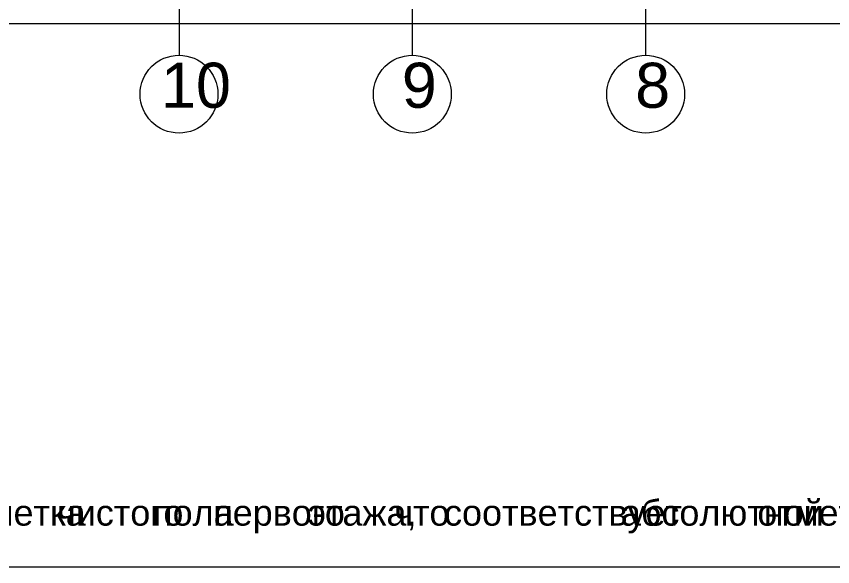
# Model space of a CAD drawing. Extents: x 8 to 21351, y 0 to 420.
# Drawn here: x 19463.2 to 19568.2, y 5 to 75.7 of the extents above; entities that cross this region are included whole.
import ezdxf

# ---------------------------------------------------------------- set-up
doc = ezdxf.new("R2010")
doc.units = 0
doc.styles.add('TEYPDFCAD_TEXT', font='arial.ttf')

msp = doc.modelspace()

# ---------------------------------------------------------------- linework, layer by layer
at = {"color": 7, "lineweight": 15}
for p, q in [((19484.11, 79.79), (19484.11, 75.69)), ((19514.11, 79.79), (19514.11, 75.69)), ((19544.11, 79.79), (19544.11, 75.69)), ((19484.11, 75.69), (19484.11, 70.69)), ((19514.11, 75.69), (19514.11, 70.69)), ((19544.11, 75.69), (19544.11, 70.69)), ((19424.11, 74.76), (19754.11, 74.76))]:
    msp.add_line(p, q, dxfattribs=at)
at = {"color": 7, "lineweight": 20}
msp.add_line((19387.71, 4.98), (19782.72, 4.98), dxfattribs=at)
at = {"color": 7, "lineweight": 15}
for centre in [(19484.11, 65.69), (19514.11, 65.69), (19544.11, 65.69)]:
    msp.add_circle(centre, 5, dxfattribs=at)

# ---------------------------------------------------------------- texts
at = {"color": 7, "style": 'TEYPDFCAD_TEXT'}
for s, height, p in [('10', 5.793, (19481.79, 63.94)), ('9', 5.79, (19512.76, 63.94)), ('8', 5.79, (19542.76, 63.94)), ('абсолютной', 3.309, (19540.92, 10.25)), ('отметка', 3.309, (19454.97, 10.25)), ('чистого', 3.309, (19468.43, 10.25)), ('пола', 3.309, (19480.79, 10.25)), ('первого', 3.309, (19488.51, 10.25)), ('этажа,', 3.309, (19500.65, 10.25)), ('что', 3.309, (19511.79, 10.25)), ('соответствует', 3.3091, (19518.19, 10.25)), ('отметке', 3.309, (19558.47, 10.25))]:
    msp.add_text(s, height=height, dxfattribs=at).set_placement(p)

doc.saveas('drawing.dxf')
